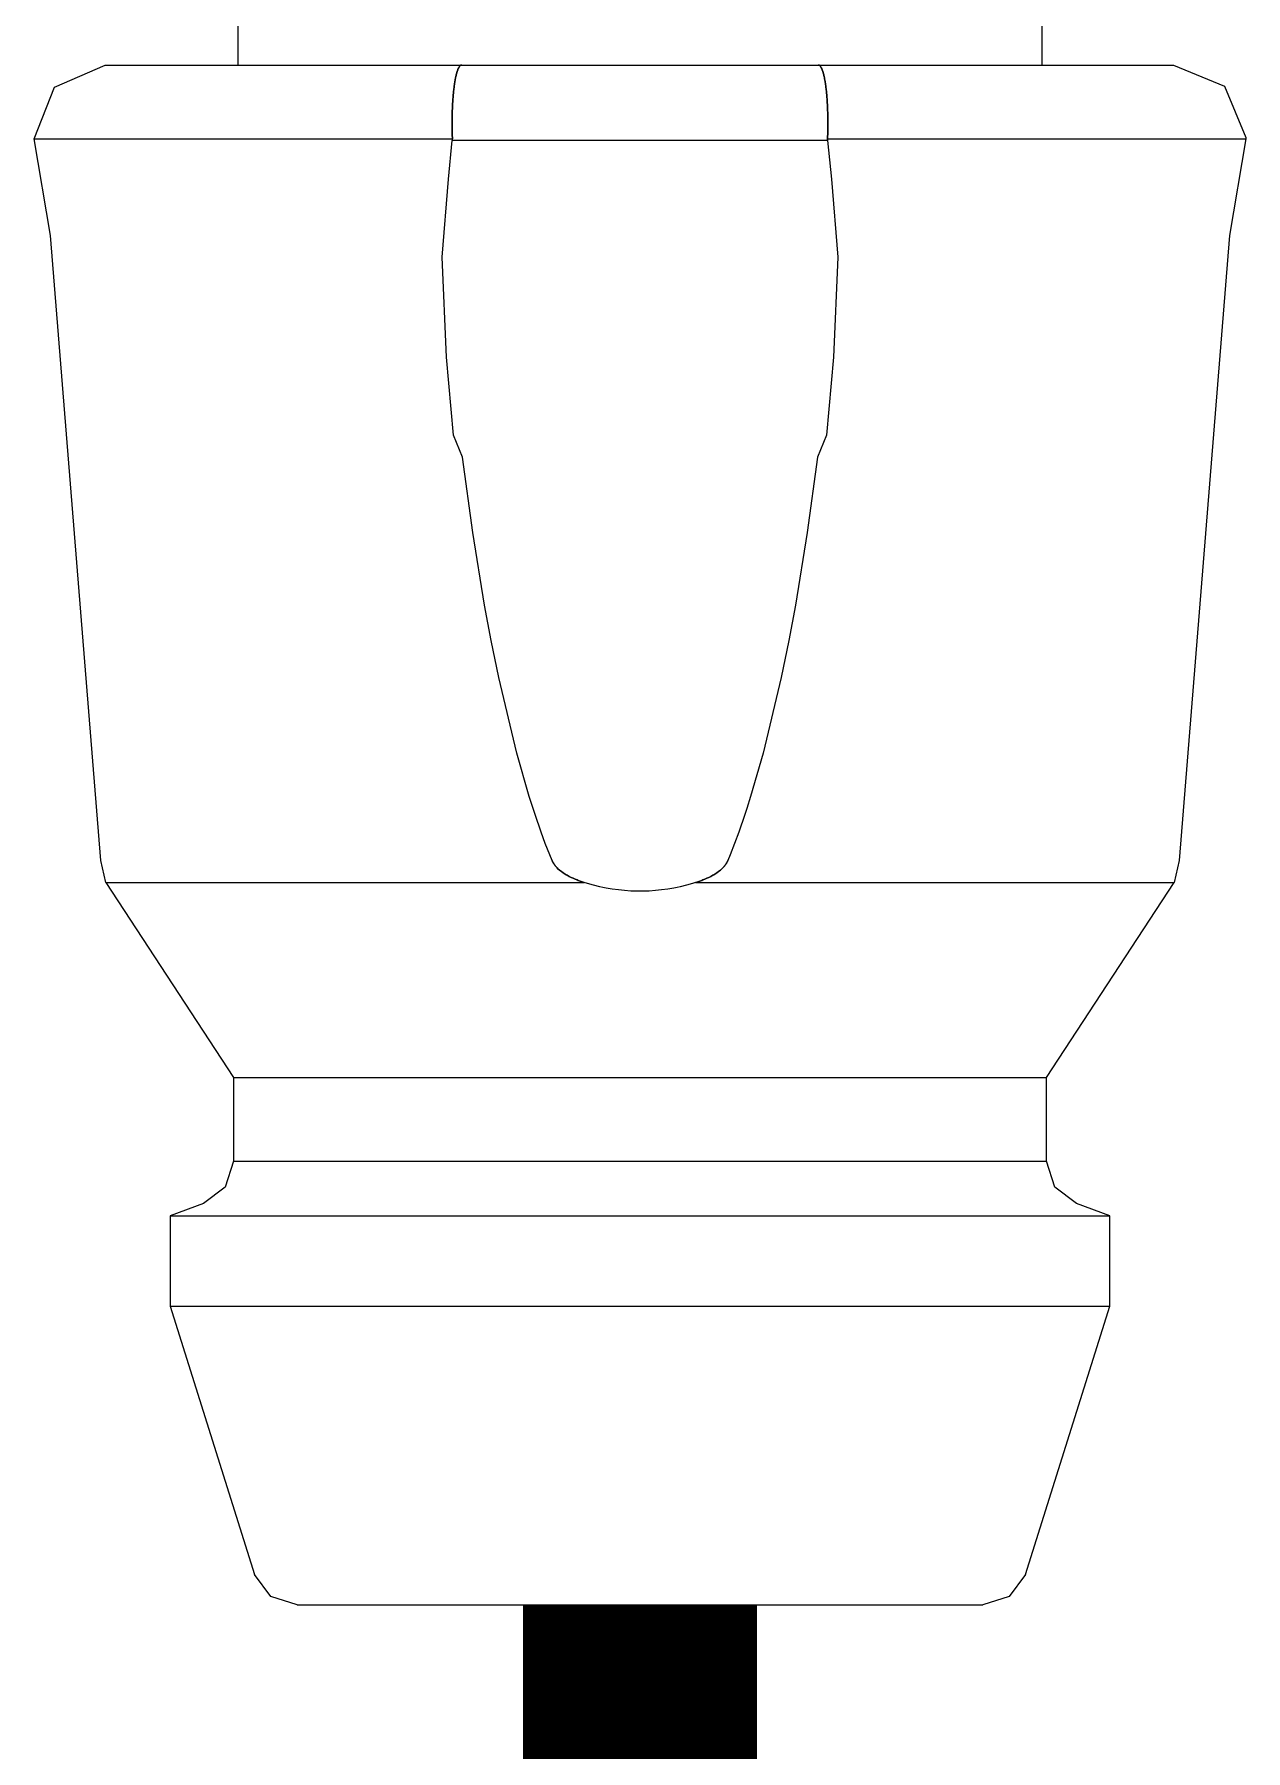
# Model space of a CAD drawing. Header units: inches. Extents: x -0.63 to 1.38, y -9.25 to 0.25.
# Drawn here: x 0.2455 to 0.5045, y -1.9041 to -1.5373 of the extents above; entities that cross this region are included whole.
import ezdxf

# ---------------------------------------------------------------- set-up
doc = ezdxf.new("R2010")
doc.units = ezdxf.units.IN
doc.header["$MEASUREMENT"] = 0
doc.layers.add('BELDEN', color=7, linetype='Continuous')
doc.layers.add('zentity', color=7, linetype='Continuous')

# ---------------------------------------------------------------- blocks, each defined once
blk = doc.blocks.new('M12_MALE')
at = {"layer": 'zentity', "color": 7}
for points in [[(-0.46591, 0.11527), (-0.33232, 0.12604), (-0.31165, 0.12949)], [(-0.31165, 0.12949), (-0.30063, 0.12518), (-0.29589, 0.11435)], [(-0.31165, 0.12949), (-0.31165, 0.0401)], [(-0.4706, 0.1142), (-0.51229, 0.08693)], [(-0.4706, 0.1142), (-0.46591, 0.11527)], [(-0.4706, 0.1142), (-0.4706, 0.0119)], [(-0.29589, 0.11435), (-0.29588, 0.11403)], [(-0.29588, 0.11403), (-0.29588, -0.11403)], [(-0.56115, 0.10045), (-0.61853, 0.08243)], [(-0.54183, 0.10045), (-0.56115, 0.10045)], [(-0.56115, 0.10045), (-0.56115, -0.10045)], [(-0.53922, 0.09329), (-0.54183, 0.10045)], [(-0.54183, 0.10045), (-0.54183, -0.10045)], [(-0.53015, 0.08693), (-0.53569, 0.08868), (-0.53922, 0.09329)], [(-0.51229, 0.08693), (-0.53015, 0.08693)], [(-0.53015, 0.08693), (-0.53015, -0.08693)], [(-0.51229, 0.08693), (-0.51229, -0.08693)], [(-0.2756, 0.08597), (-0.29588, 0.08597)], [(-0.625, 0.07332), (-0.62322, 0.07891), (-0.61853, 0.08243)], [(-0.625, 0.07332), (-0.625, -0.07332)], [(-0.375, 0.03984), (-0.35835, 0.04138)], [(-0.35835, 0.04138), (-0.33698, 0.04229)], [(-0.33698, 0.04229), (-0.32031, 0.04093)], [(-0.32031, 0.04093), (-0.31204, 0.04012)], [(-0.39579, 0.03577), (-0.37972, 0.03797)], [(-0.37972, 0.03797), (-0.375, 0.03984)], [(-0.31204, -0.04012), (-0.31204, 0.04012)], [(-0.31204, 0.04012), (-0.31197, 0.04011)], [(-0.31197, 0.04011), (-0.31184, 0.0401)], [(-0.31184, 0.0401), (-0.31172, 0.0401)], [(-0.31172, 0.0401), (-0.31165, 0.0401)], [(-0.29588, 0.03812), (-0.29588, 0.03814), (-0.29589, 0.03817), (-0.29589, 0.03821), (-0.2959, 0.03822), (-0.2959, 0.03824), (-0.29592, 0.03828), (-0.29593, 0.03831), (-0.29595, 0.03835), (-0.29598, 0.03838), (-0.296, 0.03841), (-0.29602, 0.03843), (-0.29603, 0.03845), (-0.29607, 0.03848), (-0.2961, 0.03852), (-0.29614, 0.03855), (-0.29618, 0.03858), (-0.29623, 0.03862), (-0.29625, 0.03863), (-0.29628, 0.03865), (-0.29633, 0.03868), (-0.29639, 0.03872), (-0.29642, 0.03873), (-0.29645, 0.03875), (-0.29651, 0.03878), (-0.29657, 0.03881), (-0.29661, 0.03883), (-0.29664, 0.03885), (-0.29672, 0.03888), (-0.29679, 0.03891), (-0.29687, 0.03894), (-0.29695, 0.03897), (-0.29703, 0.039), (-0.29708, 0.03902), (-0.29712, 0.03903), (-0.29721, 0.03907), (-0.29731, 0.0391), (-0.2974, 0.03913), (-0.2975, 0.03915), (-0.2976, 0.03918), (-0.29766, 0.0392), (-0.29771, 0.03921), (-0.29782, 0.03924), (-0.29793, 0.03927), (-0.29804, 0.0393), (-0.29816, 0.03933), (-0.29828, 0.03935), (-0.29834, 0.03937), (-0.2984, 0.03938), (-0.29853, 0.03941), (-0.29866, 0.03943), (-0.29879, 0.03946), (-0.29892, 0.03948), (-0.29906, 0.03951), (-0.29913, 0.03952), (-0.2992, 0.03953), (-0.29934, 0.03956), (-0.29948, 0.03958), (-0.29963, 0.03961), (-0.29978, 0.03963), (-0.29993, 0.03965), (-0.30001, 0.03966), (-0.30009, 0.03967), (-0.30024, 0.0397), (-0.3004, 0.03972), (-0.30048, 0.03973), (-0.30057, 0.03974), (-0.30073, 0.03976), (-0.3009, 0.03978), (-0.30098, 0.03979), (-0.30107, 0.0398), (-0.30124, 0.03982), (-0.30141, 0.03984), (-0.30159, 0.03986), (-0.30177, 0.03987), (-0.30195, 0.03989), (-0.30204, 0.0399), (-0.30213, 0.03991), (-0.30231, 0.03993), (-0.3025, 0.03994), (-0.30269, 0.03996), (-0.30287, 0.03997), (-0.30307, 0.03999), (-0.30316, 0.03999), (-0.30326, 0.04), (-0.30345, 0.04001), (-0.30365, 0.04003), (-0.30385, 0.04004), (-0.30405, 0.04005), (-0.30425, 0.04006), (-0.30435, 0.04007), (-0.30446, 0.04007), (-0.30466, 0.04008), (-0.30487, 0.04009), (-0.30508, 0.0401), (-0.30529, 0.04011), (-0.3055, 0.04012), (-0.30561, 0.04012), (-0.30571, 0.04012), (-0.30593, 0.04013), (-0.30614, 0.04014), (-0.30636, 0.04014), (-0.30658, 0.04015), (-0.30679, 0.04015), (-0.3069, 0.04015), (-0.30701, 0.04016), (-0.30723, 0.04016), (-0.30745, 0.04016), (-0.30757, 0.04016), (-0.30768, 0.04016), (-0.3079, 0.04016), (-0.30812, 0.04017), (-0.30823, 0.04017), (-0.30835, 0.04017), (-0.30857, 0.04017), (-0.3088, 0.04016), (-0.30902, 0.04016), (-0.30925, 0.04016), (-0.30948, 0.04016), (-0.30959, 0.04016), (-0.3097, 0.04015), (-0.30993, 0.04015), (-0.31016, 0.04014), (-0.31039, 0.04014), (-0.31062, 0.04013), (-0.31085, 0.04013), (-0.31096, 0.04012), (-0.31108, 0.04012), (-0.31131, 0.04011), (-0.31154, 0.0401), (-0.31165, 0.0401)], [(-0.31165, 0.0401), (-0.31154, 0.0401)], [(-0.31154, 0.0401), (-0.31131, 0.04011)], [(-0.31131, 0.04011), (-0.31108, 0.04012)], [(-0.31108, 0.04012), (-0.31096, 0.04012)], [(-0.31096, 0.04012), (-0.31085, 0.04013)], [(-0.31085, 0.04013), (-0.31062, 0.04013)], [(-0.31062, 0.04013), (-0.31039, 0.04014)], [(-0.31039, 0.04014), (-0.31016, 0.04014)], [(-0.31016, 0.04014), (-0.30993, 0.04015)], [(-0.30993, 0.04015), (-0.3097, 0.04015)], [(-0.3097, 0.04015), (-0.30959, 0.04016)], [(-0.30959, 0.04016), (-0.30948, 0.04016)], [(-0.30948, 0.04016), (-0.30925, 0.04016)], [(-0.30925, 0.04016), (-0.30902, 0.04016)], [(-0.30902, 0.04016), (-0.3088, 0.04016)], [(-0.3088, 0.04016), (-0.30857, 0.04017)], [(-0.30857, 0.04017), (-0.30835, 0.04017)], [(-0.30835, 0.04017), (-0.30823, 0.04017)], [(-0.30823, 0.04017), (-0.30812, 0.04017)], [(-0.30812, 0.04017), (-0.3079, 0.04016)], [(-0.3079, 0.04016), (-0.30768, 0.04016)], [(-0.30768, 0.04016), (-0.30757, 0.04016)], [(-0.30757, 0.04016), (-0.30745, 0.04016)], [(-0.30745, 0.04016), (-0.30723, 0.04016)], [(-0.30723, 0.04016), (-0.30701, 0.04016)], [(-0.30701, 0.04016), (-0.3069, 0.04015)], [(-0.3069, 0.04015), (-0.30679, 0.04015)], [(-0.30679, 0.04015), (-0.30658, 0.04015)], [(-0.30658, 0.04015), (-0.30636, 0.04014)], [(-0.30636, 0.04014), (-0.30614, 0.04014)], [(-0.30614, 0.04014), (-0.30593, 0.04013)], [(-0.30593, 0.04013), (-0.30571, 0.04012)], [(-0.30571, 0.04012), (-0.30561, 0.04012)], [(-0.30561, 0.04012), (-0.3055, 0.04012)], [(-0.3055, 0.04012), (-0.30529, 0.04011)], [(-0.30529, 0.04011), (-0.30508, 0.0401)], [(-0.30508, 0.0401), (-0.30487, 0.04009)], [(-0.30487, 0.04009), (-0.30466, 0.04008)], [(-0.30466, 0.04008), (-0.30446, 0.04007)], [(-0.30446, 0.04007), (-0.30435, 0.04007)], [(-0.30435, 0.04007), (-0.30425, 0.04006)], [(-0.30425, 0.04006), (-0.30405, 0.04005)], [(-0.30405, 0.04005), (-0.30385, 0.04004)], [(-0.30385, 0.04004), (-0.30365, 0.04003)], [(-0.30365, 0.04003), (-0.30345, 0.04001)], [(-0.30345, 0.04001), (-0.30326, 0.04)], [(-0.30326, 0.04), (-0.30316, 0.03999)], [(-0.30316, 0.03999), (-0.30307, 0.03999)], [(-0.30307, 0.03999), (-0.30287, 0.03997)], [(-0.30287, 0.03997), (-0.30269, 0.03996)], [(-0.30269, 0.03996), (-0.3025, 0.03994)], [(-0.3025, 0.03994), (-0.30231, 0.03993)], [(-0.30231, 0.03993), (-0.30213, 0.03991)], [(-0.30213, 0.03991), (-0.30204, 0.0399)], [(-0.30204, 0.0399), (-0.30195, 0.03989)], [(-0.30195, 0.03989), (-0.30177, 0.03987)], [(-0.30177, 0.03987), (-0.30159, 0.03986)], [(-0.30159, 0.03986), (-0.30141, 0.03984)], [(-0.30141, 0.03984), (-0.30124, 0.03982)], [(-0.30124, 0.03982), (-0.30107, 0.0398)], [(-0.30107, 0.0398), (-0.30098, 0.03979)], [(-0.30098, 0.03979), (-0.3009, 0.03978)], [(-0.3009, 0.03978), (-0.30073, 0.03976)], [(-0.30073, 0.03976), (-0.30057, 0.03974)], [(-0.30057, 0.03974), (-0.30048, 0.03973)], [(-0.30048, 0.03973), (-0.3004, 0.03972)], [(-0.3004, 0.03972), (-0.30024, 0.0397)], [(-0.30024, 0.0397), (-0.30009, 0.03967)], [(-0.30009, 0.03967), (-0.30001, 0.03966)], [(-0.30001, 0.03966), (-0.29993, 0.03965)], [(-0.29993, 0.03965), (-0.29978, 0.03963)], [(-0.29978, 0.03963), (-0.29963, 0.03961)], [(-0.29963, 0.03961), (-0.29948, 0.03958)], [(-0.29948, 0.03958), (-0.29934, 0.03956)], [(-0.29934, 0.03956), (-0.2992, 0.03953)], [(-0.2992, 0.03953), (-0.29913, 0.03952)], [(-0.29913, 0.03952), (-0.29906, 0.03951)], [(-0.29906, 0.03951), (-0.29892, 0.03948)], [(-0.29892, 0.03948), (-0.29879, 0.03946)], [(-0.29879, 0.03946), (-0.29866, 0.03943)], [(-0.29866, 0.03943), (-0.29853, 0.03941)], [(-0.29853, 0.03941), (-0.2984, 0.03938)], [(-0.2984, 0.03938), (-0.29834, 0.03937)], [(-0.29834, 0.03937), (-0.29828, 0.03935)], [(-0.29828, 0.03935), (-0.29816, 0.03933)], [(-0.29816, 0.03933), (-0.29804, 0.0393)], [(-0.29804, 0.0393), (-0.29793, 0.03927)], [(-0.29793, 0.03927), (-0.29782, 0.03924)], [(-0.29782, 0.03924), (-0.29771, 0.03921)], [(-0.29771, 0.03921), (-0.29766, 0.0392)], [(-0.29766, 0.0392), (-0.2976, 0.03918)], [(-0.2976, 0.03918), (-0.2975, 0.03915)], [(-0.2975, 0.03915), (-0.2974, 0.03913)], [(-0.2974, 0.03913), (-0.29731, 0.0391)], [(-0.29731, 0.0391), (-0.29721, 0.03907)], [(-0.29721, 0.03907), (-0.29712, 0.03903)], [(-0.29712, 0.03903), (-0.29708, 0.03902)], [(-0.29708, 0.03902), (-0.29703, 0.039)], [(-0.29703, 0.039), (-0.29695, 0.03897)], [(-0.29695, 0.03897), (-0.29687, 0.03894)], [(-0.29687, 0.03894), (-0.29679, 0.03891)], [(-0.29679, 0.03891), (-0.29672, 0.03888)], [(-0.29672, 0.03888), (-0.29664, 0.03885)], [(-0.29664, 0.03885), (-0.29661, 0.03883)], [(-0.29661, 0.03883), (-0.29657, 0.03881)], [(-0.29657, 0.03881), (-0.29651, 0.03878)], [(-0.29651, 0.03878), (-0.29645, 0.03875)], [(-0.29645, 0.03875), (-0.29642, 0.03873)], [(-0.29642, 0.03873), (-0.29639, 0.03872)], [(-0.29639, 0.03872), (-0.29633, 0.03868)], [(-0.29633, 0.03868), (-0.29628, 0.03865)], [(-0.29628, 0.03865), (-0.29625, 0.03863)], [(-0.29625, 0.03863), (-0.29623, 0.03862)], [(-0.29623, 0.03862), (-0.29618, 0.03858)], [(-0.29618, 0.03858), (-0.29614, 0.03855)], [(-0.29614, 0.03855), (-0.2961, 0.03852)], [(-0.2961, 0.03852), (-0.29607, 0.03848)], [(-0.29607, 0.03848), (-0.29603, 0.03845)], [(-0.29603, 0.03845), (-0.29602, 0.03843)], [(-0.29602, 0.03843), (-0.296, 0.03841)], [(-0.296, 0.03841), (-0.29598, 0.03838)], [(-0.29598, 0.03838), (-0.29595, 0.03835)], [(-0.29595, 0.03835), (-0.29593, 0.03831)], [(-0.29593, 0.03831), (-0.29592, 0.03828)], [(-0.29592, 0.03828), (-0.2959, 0.03824)], [(-0.2959, 0.03824), (-0.2959, 0.03822)], [(-0.2959, 0.03822), (-0.29589, 0.03821)], [(-0.29589, 0.03821), (-0.29589, 0.03817)], [(-0.29589, 0.03817), (-0.29588, 0.03814)], [(-0.29588, 0.03814), (-0.29588, 0.03812)], [(-0.41891, 0.03181), (-0.41134, 0.03323)], [(-0.41134, 0.03323), (-0.39579, 0.03577)], [(-0.44295, 0.02633), (-0.42676, 0.03021)], [(-0.42676, 0.03021), (-0.41891, 0.03181)], [(-0.45223, 0.02366), (-0.44295, 0.02633)], [(-0.45734, 0.022), (-0.45481, 0.02284)], [(-0.45481, 0.02284), (-0.45223, 0.02366)], [(-0.46591, 0.01878), (-0.46594, 0.01877), (-0.46601, 0.01873), (-0.46608, 0.0187), (-0.46612, 0.01869), (-0.46615, 0.01867), (-0.46622, 0.01863), (-0.46629, 0.0186), (-0.46636, 0.01856), (-0.46643, 0.01852), (-0.4665, 0.01848), (-0.46653, 0.01846), (-0.46656, 0.01844), (-0.46663, 0.01839), (-0.4667, 0.01835), (-0.46677, 0.0183), (-0.46683, 0.01825), (-0.4669, 0.0182), (-0.46693, 0.01818), (-0.46697, 0.01815), (-0.46703, 0.0181), (-0.46709, 0.01805), (-0.46713, 0.01802), (-0.46716, 0.01799), (-0.46722, 0.01794), (-0.46728, 0.01789), (-0.46731, 0.01786), (-0.46734, 0.01783), (-0.4674, 0.01778), (-0.46746, 0.01772), (-0.46765, 0.01753), (-0.46795, 0.01718), (-0.46825, 0.01681), (-0.46854, 0.01641), (-0.46881, 0.01599), (-0.46893, 0.01578), (-0.46906, 0.01557), (-0.46929, 0.01514), (-0.46951, 0.01471), (-0.4697, 0.0143), (-0.46988, 0.01388), (-0.47006, 0.01345), (-0.47014, 0.01323), (-0.47022, 0.01302), (-0.47038, 0.01257), (-0.47053, 0.01213), (-0.4706, 0.0119)], [(-0.46677, 0.0183), (-0.4667, 0.01835)], [(-0.4667, 0.01835), (-0.46663, 0.01839)], [(-0.46663, 0.01839), (-0.46656, 0.01844)], [(-0.46656, 0.01844), (-0.46653, 0.01846)], [(-0.46653, 0.01846), (-0.4665, 0.01848)], [(-0.4665, 0.01848), (-0.46643, 0.01852)], [(-0.46643, 0.01852), (-0.46636, 0.01856)], [(-0.46636, 0.01856), (-0.46629, 0.0186)], [(-0.46629, 0.0186), (-0.46622, 0.01863)], [(-0.46622, 0.01863), (-0.46615, 0.01867)], [(-0.46615, 0.01867), (-0.46612, 0.01869)], [(-0.46612, 0.01869), (-0.46608, 0.0187)], [(-0.46608, 0.0187), (-0.46601, 0.01873)], [(-0.46601, 0.01873), (-0.46594, 0.01877)], [(-0.46594, 0.01877), (-0.46591, 0.01878)], [(-0.46591, 0.01878), (-0.46466, 0.01929)], [(-0.46466, 0.01929), (-0.46223, 0.02024)], [(-0.46223, 0.02024), (-0.45981, 0.02113)], [(-0.45981, 0.02113), (-0.45858, 0.02157)], [(-0.45858, 0.02157), (-0.45734, 0.022)], [(-0.4697, 0.0143), (-0.46951, 0.01471)], [(-0.46951, 0.01471), (-0.46929, 0.01514)], [(-0.46929, 0.01514), (-0.46906, 0.01557)], [(-0.46906, 0.01557), (-0.46893, 0.01578)], [(-0.46893, 0.01578), (-0.46881, 0.01599)], [(-0.46881, 0.01599), (-0.46854, 0.01641)], [(-0.46854, 0.01641), (-0.46825, 0.01681)], [(-0.46825, 0.01681), (-0.46795, 0.01718)], [(-0.46795, 0.01718), (-0.46765, 0.01753)], [(-0.46765, 0.01753), (-0.46746, 0.01772)], [(-0.46746, 0.01772), (-0.4674, 0.01778)], [(-0.4674, 0.01778), (-0.46734, 0.01783)], [(-0.46734, 0.01783), (-0.46731, 0.01786)], [(-0.46731, 0.01786), (-0.46728, 0.01789)], [(-0.46728, 0.01789), (-0.46722, 0.01794)], [(-0.46722, 0.01794), (-0.46716, 0.01799)], [(-0.46716, 0.01799), (-0.46713, 0.01802)], [(-0.46713, 0.01802), (-0.46709, 0.01805)], [(-0.46709, 0.01805), (-0.46703, 0.0181)], [(-0.46703, 0.0181), (-0.46697, 0.01815)], [(-0.46697, 0.01815), (-0.46693, 0.01818)], [(-0.46693, 0.01818), (-0.4669, 0.0182)], [(-0.4669, 0.0182), (-0.46683, 0.01825)], [(-0.46683, 0.01825), (-0.46677, 0.0183)], [(-0.47118, 0.00991), (-0.47081, 0.01124)], [(-0.47081, 0.01124), (-0.4706, 0.0119)], [(-0.4706, 0.0119), (-0.47053, 0.01213)], [(-0.47053, 0.01213), (-0.47038, 0.01257)], [(-0.47038, 0.01257), (-0.47022, 0.01302)], [(-0.47022, 0.01302), (-0.47014, 0.01323)], [(-0.47014, 0.01323), (-0.47006, 0.01345)], [(-0.47006, 0.01345), (-0.46988, 0.01388)], [(-0.46988, 0.01388), (-0.4697, 0.0143)], [(-0.47178, 0.00726), (-0.47165, 0.00792)], [(-0.47165, 0.00792), (-0.4715, 0.00858)], [(-0.4715, 0.00858), (-0.47118, 0.00991)], [(-0.47233, 0.0033), (-0.47219, 0.00462)], [(-0.47219, 0.00462), (-0.47201, 0.00594)], [(-0.47201, 0.00594), (-0.47178, 0.00726)], [(-0.47248, 0), (-0.47247, 0.00066)], [(-0.47247, -0.00066), (-0.47248, 0)], [(-0.47247, 0.00066), (-0.47243, 0.00198)], [(-0.47243, 0.00198), (-0.47233, 0.0033)], [(-0.47243, -0.00198), (-0.47247, -0.00066)], [(-0.47233, -0.0033), (-0.47243, -0.00198)], [(-0.47219, -0.00462), (-0.47233, -0.0033)], [(-0.47201, -0.00594), (-0.47219, -0.00462)], [(-0.47178, -0.00726), (-0.47201, -0.00594)], [(-0.47165, -0.00792), (-0.47178, -0.00726)], [(-0.4715, -0.00858), (-0.47165, -0.00792)], [(-0.47118, -0.00991), (-0.4715, -0.00858)], [(-0.47081, -0.01124), (-0.47118, -0.00991)], [(-0.4706, -0.0119), (-0.47081, -0.01124)], [(-0.4706, -0.0119), (-0.47053, -0.01213), (-0.47038, -0.01257), (-0.47022, -0.01302), (-0.47014, -0.01323), (-0.47006, -0.01345), (-0.46988, -0.01388), (-0.4697, -0.0143), (-0.46951, -0.01471), (-0.46929, -0.01514), (-0.46906, -0.01557), (-0.46893, -0.01578), (-0.46881, -0.01599), (-0.46854, -0.01641), (-0.46825, -0.01681), (-0.46795, -0.01718), (-0.46765, -0.01753), (-0.46746, -0.01772), (-0.4674, -0.01778), (-0.46734, -0.01783), (-0.46731, -0.01786), (-0.46728, -0.01789), (-0.46722, -0.01794), (-0.46716, -0.01799), (-0.46713, -0.01802), (-0.46709, -0.01805), (-0.46703, -0.0181), (-0.46697, -0.01815), (-0.46693, -0.01818), (-0.4669, -0.0182), (-0.46683, -0.01825), (-0.46677, -0.0183), (-0.4667, -0.01835), (-0.46663, -0.01839), (-0.46656, -0.01844), (-0.46653, -0.01846), (-0.4665, -0.01848), (-0.46643, -0.01852), (-0.46636, -0.01856), (-0.46629, -0.0186), (-0.46622, -0.01863), (-0.46615, -0.01867), (-0.46612, -0.01869), (-0.46608, -0.0187), (-0.46601, -0.01873), (-0.46594, -0.01877), (-0.46591, -0.01878)], [(-0.4706, -0.0119), (-0.4706, -0.1142)], [(-0.47053, -0.01213), (-0.4706, -0.0119)], [(-0.47038, -0.01257), (-0.47053, -0.01213)], [(-0.47022, -0.01302), (-0.47038, -0.01257)], [(-0.47014, -0.01323), (-0.47022, -0.01302)], [(-0.47006, -0.01345), (-0.47014, -0.01323)], [(-0.46988, -0.01388), (-0.47006, -0.01345)], [(-0.4697, -0.0143), (-0.46988, -0.01388)], [(-0.46951, -0.01471), (-0.4697, -0.0143)], [(-0.46929, -0.01514), (-0.46951, -0.01471)], [(-0.46906, -0.01557), (-0.46929, -0.01514)], [(-0.46893, -0.01578), (-0.46906, -0.01557)], [(-0.46881, -0.01599), (-0.46893, -0.01578)], [(-0.46854, -0.01641), (-0.46881, -0.01599)], [(-0.46825, -0.01681), (-0.46854, -0.01641)], [(-0.46795, -0.01718), (-0.46825, -0.01681)], [(-0.46765, -0.01753), (-0.46795, -0.01718)], [(-0.46746, -0.01772), (-0.46765, -0.01753)], [(-0.4674, -0.01778), (-0.46746, -0.01772)], [(-0.46734, -0.01783), (-0.4674, -0.01778)], [(-0.46731, -0.01786), (-0.46734, -0.01783)], [(-0.46728, -0.01789), (-0.46731, -0.01786)], [(-0.46722, -0.01794), (-0.46728, -0.01789)], [(-0.46716, -0.01799), (-0.46722, -0.01794)], [(-0.46713, -0.01802), (-0.46716, -0.01799)], [(-0.46709, -0.01805), (-0.46713, -0.01802)], [(-0.46703, -0.0181), (-0.46709, -0.01805)], [(-0.46697, -0.01815), (-0.46703, -0.0181)], [(-0.46693, -0.01818), (-0.46697, -0.01815)], [(-0.4669, -0.0182), (-0.46693, -0.01818)], [(-0.46683, -0.01825), (-0.4669, -0.0182)], [(-0.46677, -0.0183), (-0.46683, -0.01825)], [(-0.4667, -0.01835), (-0.46677, -0.0183)], [(-0.46663, -0.01839), (-0.4667, -0.01835)], [(-0.46656, -0.01844), (-0.46663, -0.01839)], [(-0.46653, -0.01846), (-0.46656, -0.01844)], [(-0.4665, -0.01848), (-0.46653, -0.01846)], [(-0.46643, -0.01852), (-0.4665, -0.01848)], [(-0.46636, -0.01856), (-0.46643, -0.01852)], [(-0.46629, -0.0186), (-0.46636, -0.01856)], [(-0.46622, -0.01863), (-0.46629, -0.0186)], [(-0.46615, -0.01867), (-0.46622, -0.01863)], [(-0.46612, -0.01869), (-0.46615, -0.01867)], [(-0.46608, -0.0187), (-0.46612, -0.01869)], [(-0.46601, -0.01873), (-0.46608, -0.0187)], [(-0.46594, -0.01877), (-0.46601, -0.01873)], [(-0.46591, -0.01878), (-0.46594, -0.01877)], [(-0.46466, -0.01929), (-0.46591, -0.01878)], [(-0.46223, -0.02024), (-0.46466, -0.01929)], [(-0.45981, -0.02113), (-0.46223, -0.02024)], [(-0.45858, -0.02157), (-0.45981, -0.02113)], [(-0.45734, -0.022), (-0.45858, -0.02157)], [(-0.45481, -0.02284), (-0.45734, -0.022)], [(-0.45223, -0.02366), (-0.45481, -0.02284)], [(-0.44295, -0.02633), (-0.45223, -0.02366)], [(-0.42676, -0.03021), (-0.44295, -0.02633)], [(-0.41891, -0.03181), (-0.42676, -0.03021)], [(-0.41134, -0.03323), (-0.41891, -0.03181)], [(-0.39579, -0.03577), (-0.41134, -0.03323)], [(-0.37972, -0.03797), (-0.39579, -0.03577)], [(-0.375, -0.03984), (-0.37972, -0.03797)], [(-0.35835, -0.04138), (-0.375, -0.03984)], [(-0.31204, -0.04012), (-0.32031, -0.04093)], [(-0.31204, -0.04012), (-0.31197, -0.04011), (-0.31184, -0.0401), (-0.31172, -0.0401), (-0.31165, -0.0401)], [(-0.31197, -0.04011), (-0.31204, -0.04012)], [(-0.31184, -0.0401), (-0.31197, -0.04011)], [(-0.31172, -0.0401), (-0.31184, -0.0401)], [(-0.31165, -0.0401), (-0.31172, -0.0401)], [(-0.31165, -0.0401), (-0.31154, -0.0401), (-0.31131, -0.04011), (-0.31108, -0.04012), (-0.31096, -0.04012), (-0.31085, -0.04013), (-0.31062, -0.04013), (-0.31039, -0.04014), (-0.31016, -0.04014), (-0.30993, -0.04015), (-0.3097, -0.04015), (-0.30959, -0.04016), (-0.30948, -0.04016), (-0.30925, -0.04016), (-0.30902, -0.04016), (-0.3088, -0.04016), (-0.30857, -0.04017), (-0.30835, -0.04017), (-0.30823, -0.04017), (-0.30812, -0.04017), (-0.3079, -0.04016), (-0.30768, -0.04016), (-0.30757, -0.04016), (-0.30745, -0.04016), (-0.30723, -0.04016), (-0.30701, -0.04016), (-0.3069, -0.04015), (-0.30679, -0.04015), (-0.30658, -0.04015), (-0.30636, -0.04014), (-0.30614, -0.04014), (-0.30593, -0.04013), (-0.30571, -0.04012), (-0.30561, -0.04012), (-0.3055, -0.04012), (-0.30529, -0.04011), (-0.30508, -0.0401), (-0.30487, -0.04009), (-0.30466, -0.04008), (-0.30446, -0.04007), (-0.30435, -0.04007), (-0.30425, -0.04006), (-0.30405, -0.04005), (-0.30385, -0.04004), (-0.30365, -0.04003), (-0.30345, -0.04001), (-0.30326, -0.04), (-0.30316, -0.03999), (-0.30307, -0.03999), (-0.30287, -0.03997), (-0.30269, -0.03996), (-0.3025, -0.03994), (-0.30231, -0.03993), (-0.30213, -0.03991), (-0.30204, -0.0399), (-0.30195, -0.03989), (-0.30177, -0.03987), (-0.30159, -0.03986), (-0.30141, -0.03984), (-0.30124, -0.03982), (-0.30107, -0.0398), (-0.30098, -0.03979), (-0.3009, -0.03978), (-0.30073, -0.03976), (-0.30057, -0.03974), (-0.30048, -0.03973), (-0.3004, -0.03972), (-0.30024, -0.0397), (-0.30009, -0.03967), (-0.30001, -0.03966), (-0.29993, -0.03965), (-0.29978, -0.03963), (-0.29963, -0.03961), (-0.29948, -0.03958), (-0.29934, -0.03956), (-0.2992, -0.03953), (-0.29913, -0.03952), (-0.29906, -0.03951), (-0.29892, -0.03948), (-0.29879, -0.03946), (-0.29866, -0.03943), (-0.29853, -0.03941), (-0.2984, -0.03938), (-0.29834, -0.03937), (-0.29828, -0.03935), (-0.29816, -0.03933), (-0.29804, -0.0393), (-0.29793, -0.03927), (-0.29782, -0.03924), (-0.29771, -0.03921), (-0.29766, -0.0392), (-0.2976, -0.03918), (-0.2975, -0.03915), (-0.2974, -0.03913), (-0.29731, -0.0391), (-0.29721, -0.03907), (-0.29712, -0.03903), (-0.29708, -0.03902), (-0.29703, -0.039), (-0.29695, -0.03897), (-0.29687, -0.03894), (-0.29679, -0.03891), (-0.29672, -0.03888), (-0.29664, -0.03885), (-0.29661, -0.03883), (-0.29657, -0.03881), (-0.29651, -0.03878), (-0.29645, -0.03875), (-0.29642, -0.03873), (-0.29639, -0.03872), (-0.29633, -0.03868), (-0.29628, -0.03865), (-0.29625, -0.03863), (-0.29623, -0.03862), (-0.29618, -0.03858), (-0.29614, -0.03855), (-0.2961, -0.03852), (-0.29607, -0.03848), (-0.29603, -0.03845), (-0.29602, -0.03843), (-0.296, -0.03841), (-0.29598, -0.03838), (-0.29595, -0.03835), (-0.29593, -0.03831), (-0.29592, -0.03828), (-0.2959, -0.03824), (-0.2959, -0.03822), (-0.29589, -0.03821), (-0.29589, -0.03817), (-0.29588, -0.03814), (-0.29588, -0.03812)], [(-0.31165, -0.0401), (-0.31165, -0.12949)], [(-0.31154, -0.0401), (-0.31165, -0.0401)], [(-0.31131, -0.04011), (-0.31154, -0.0401)], [(-0.31108, -0.04012), (-0.31131, -0.04011)], [(-0.31096, -0.04012), (-0.31108, -0.04012)], [(-0.31085, -0.04013), (-0.31096, -0.04012)], [(-0.31062, -0.04013), (-0.31085, -0.04013)], [(-0.31039, -0.04014), (-0.31062, -0.04013)], [(-0.31016, -0.04014), (-0.31039, -0.04014)], [(-0.30993, -0.04015), (-0.31016, -0.04014)], [(-0.3097, -0.04015), (-0.30993, -0.04015)], [(-0.30959, -0.04016), (-0.3097, -0.04015)], [(-0.30948, -0.04016), (-0.30959, -0.04016)], [(-0.30925, -0.04016), (-0.30948, -0.04016)], [(-0.30902, -0.04016), (-0.30925, -0.04016)], [(-0.3088, -0.04016), (-0.30902, -0.04016)], [(-0.30857, -0.04017), (-0.3088, -0.04016)], [(-0.30835, -0.04017), (-0.30857, -0.04017)], [(-0.30823, -0.04017), (-0.30835, -0.04017)], [(-0.30812, -0.04017), (-0.30823, -0.04017)], [(-0.3079, -0.04016), (-0.30812, -0.04017)], [(-0.30768, -0.04016), (-0.3079, -0.04016)], [(-0.30757, -0.04016), (-0.30768, -0.04016)], [(-0.30745, -0.04016), (-0.30757, -0.04016)], [(-0.30723, -0.04016), (-0.30745, -0.04016)], [(-0.30701, -0.04016), (-0.30723, -0.04016)], [(-0.3069, -0.04015), (-0.30701, -0.04016)], [(-0.30679, -0.04015), (-0.3069, -0.04015)], [(-0.30658, -0.04015), (-0.30679, -0.04015)], [(-0.30636, -0.04014), (-0.30658, -0.04015)], [(-0.30614, -0.04014), (-0.30636, -0.04014)], [(-0.30593, -0.04013), (-0.30614, -0.04014)], [(-0.30571, -0.04012), (-0.30593, -0.04013)], [(-0.30561, -0.04012), (-0.30571, -0.04012)], [(-0.3055, -0.04012), (-0.30561, -0.04012)], [(-0.30529, -0.04011), (-0.3055, -0.04012)], [(-0.30508, -0.0401), (-0.30529, -0.04011)], [(-0.30487, -0.04009), (-0.30508, -0.0401)], [(-0.30466, -0.04008), (-0.30487, -0.04009)], [(-0.30446, -0.04007), (-0.30466, -0.04008)], [(-0.30435, -0.04007), (-0.30446, -0.04007)], [(-0.30425, -0.04006), (-0.30435, -0.04007)], [(-0.30405, -0.04005), (-0.30425, -0.04006)], [(-0.30385, -0.04004), (-0.30405, -0.04005)], [(-0.30365, -0.04003), (-0.30385, -0.04004)], [(-0.30345, -0.04001), (-0.30365, -0.04003)], [(-0.30326, -0.04), (-0.30345, -0.04001)], [(-0.30316, -0.03999), (-0.30326, -0.04)], [(-0.30307, -0.03999), (-0.30316, -0.03999)], [(-0.30287, -0.03997), (-0.30307, -0.03999)], [(-0.30269, -0.03996), (-0.30287, -0.03997)], [(-0.3025, -0.03994), (-0.30269, -0.03996)], [(-0.30231, -0.03993), (-0.3025, -0.03994)], [(-0.30213, -0.03991), (-0.30231, -0.03993)], [(-0.30204, -0.0399), (-0.30213, -0.03991)], [(-0.30195, -0.03989), (-0.30204, -0.0399)], [(-0.30177, -0.03987), (-0.30195, -0.03989)], [(-0.30159, -0.03986), (-0.30177, -0.03987)], [(-0.30141, -0.03984), (-0.30159, -0.03986)], [(-0.30124, -0.03982), (-0.30141, -0.03984)], [(-0.30107, -0.0398), (-0.30124, -0.03982)], [(-0.30098, -0.03979), (-0.30107, -0.0398)], [(-0.3009, -0.03978), (-0.30098, -0.03979)], [(-0.30073, -0.03976), (-0.3009, -0.03978)], [(-0.30057, -0.03974), (-0.30073, -0.03976)], [(-0.30048, -0.03973), (-0.30057, -0.03974)], [(-0.3004, -0.03972), (-0.30048, -0.03973)], [(-0.30024, -0.0397), (-0.3004, -0.03972)], [(-0.30009, -0.03967), (-0.30024, -0.0397)], [(-0.30001, -0.03966), (-0.30009, -0.03967)], [(-0.29993, -0.03965), (-0.30001, -0.03966)], [(-0.29978, -0.03963), (-0.29993, -0.03965)], [(-0.29963, -0.03961), (-0.29978, -0.03963)], [(-0.29948, -0.03958), (-0.29963, -0.03961)], [(-0.29934, -0.03956), (-0.29948, -0.03958)], [(-0.2992, -0.03953), (-0.29934, -0.03956)], [(-0.29913, -0.03952), (-0.2992, -0.03953)], [(-0.29906, -0.03951), (-0.29913, -0.03952)], [(-0.29892, -0.03948), (-0.29906, -0.03951)], [(-0.29879, -0.03946), (-0.29892, -0.03948)], [(-0.29866, -0.03943), (-0.29879, -0.03946)], [(-0.29853, -0.03941), (-0.29866, -0.03943)], [(-0.2984, -0.03938), (-0.29853, -0.03941)], [(-0.29834, -0.03937), (-0.2984, -0.03938)], [(-0.29828, -0.03935), (-0.29834, -0.03937)], [(-0.29816, -0.03933), (-0.29828, -0.03935)], [(-0.29804, -0.0393), (-0.29816, -0.03933)], [(-0.29793, -0.03927), (-0.29804, -0.0393)], [(-0.29782, -0.03924), (-0.29793, -0.03927)], [(-0.29771, -0.03921), (-0.29782, -0.03924)], [(-0.29766, -0.0392), (-0.29771, -0.03921)], [(-0.2976, -0.03918), (-0.29766, -0.0392)], [(-0.2975, -0.03915), (-0.2976, -0.03918)], [(-0.2974, -0.03913), (-0.2975, -0.03915)], [(-0.29731, -0.0391), (-0.2974, -0.03913)], [(-0.29721, -0.03907), (-0.29731, -0.0391)], [(-0.29712, -0.03903), (-0.29721, -0.03907)], [(-0.29708, -0.03902), (-0.29712, -0.03903)], [(-0.29703, -0.039), (-0.29708, -0.03902)], [(-0.29695, -0.03897), (-0.29703, -0.039)], [(-0.29687, -0.03894), (-0.29695, -0.03897)], [(-0.29679, -0.03891), (-0.29687, -0.03894)], [(-0.29672, -0.03888), (-0.29679, -0.03891)], [(-0.29664, -0.03885), (-0.29672, -0.03888)], [(-0.29661, -0.03883), (-0.29664, -0.03885)], [(-0.29657, -0.03881), (-0.29661, -0.03883)], [(-0.29651, -0.03878), (-0.29657, -0.03881)], [(-0.29645, -0.03875), (-0.29651, -0.03878)], [(-0.29642, -0.03873), (-0.29645, -0.03875)], [(-0.29639, -0.03872), (-0.29642, -0.03873)], [(-0.29633, -0.03868), (-0.29639, -0.03872)], [(-0.29628, -0.03865), (-0.29633, -0.03868)], [(-0.29625, -0.03863), (-0.29628, -0.03865)], [(-0.29623, -0.03862), (-0.29625, -0.03863)], [(-0.29618, -0.03858), (-0.29623, -0.03862)], [(-0.29614, -0.03855), (-0.29618, -0.03858)], [(-0.2961, -0.03852), (-0.29614, -0.03855)], [(-0.29607, -0.03848), (-0.2961, -0.03852)], [(-0.29603, -0.03845), (-0.29607, -0.03848)], [(-0.29602, -0.03843), (-0.29603, -0.03845)], [(-0.296, -0.03841), (-0.29602, -0.03843)], [(-0.29598, -0.03838), (-0.296, -0.03841)], [(-0.29595, -0.03835), (-0.29598, -0.03838)], [(-0.29593, -0.03831), (-0.29595, -0.03835)], [(-0.29592, -0.03828), (-0.29593, -0.03831)], [(-0.2959, -0.03824), (-0.29592, -0.03828)], [(-0.29589, -0.03821), (-0.2959, -0.03822)], [(-0.2959, -0.03822), (-0.2959, -0.03824)], [(-0.29588, -0.03814), (-0.29589, -0.03817)], [(-0.29589, -0.03817), (-0.29589, -0.03821)], [(-0.29588, -0.03812), (-0.29588, -0.03814)], [(-0.33698, -0.04229), (-0.35835, -0.04138)], [(-0.32031, -0.04093), (-0.33698, -0.04229)], [(-0.61853, -0.08243), (-0.62322, -0.07891), (-0.625, -0.07332)], [(-0.61853, -0.08243), (-0.56115, -0.10045)], [(-0.53922, -0.09329), (-0.53569, -0.08868), (-0.53015, -0.08693)], [(-0.53015, -0.08693), (-0.51229, -0.08693)], [(-0.51229, -0.08693), (-0.4706, -0.1142)], [(-0.29588, -0.08597), (-0.2756, -0.08597)], [(-0.54183, -0.10045), (-0.53922, -0.09329)], [(-0.56115, -0.10045), (-0.54183, -0.10045)], [(-0.46591, -0.11527), (-0.4706, -0.1142)], [(-0.31165, -0.12949), (-0.33232, -0.12604), (-0.46591, -0.11527)], [(-0.29588, -0.11403), (-0.30041, -0.12496), (-0.31134, -0.12949)], [(-0.31134, -0.12949), (-0.31165, -0.12949)]]:
    blk.add_lwpolyline(points, dxfattribs=at)
blk = doc.blocks.new('IFM_E70478')
at = {"rotation": 90}
blk.add_blockref('M12_MALE', (0.375, -0.375), dxfattribs=at)

msp = doc.modelspace()

# ---------------------------------------------------------------- linework, layer by layer
at = {"layer": 'BELDEN', "const_width": 0.05}
msp.add_lwpolyline([(0.37451, -3.2487), (0.375, -1.87295)], dxfattribs=at)

# ---------------------------------------------------------------- block references
msp.add_blockref('IFM_E70478', (0, -0.87295))

doc.saveas('drawing.dxf')
